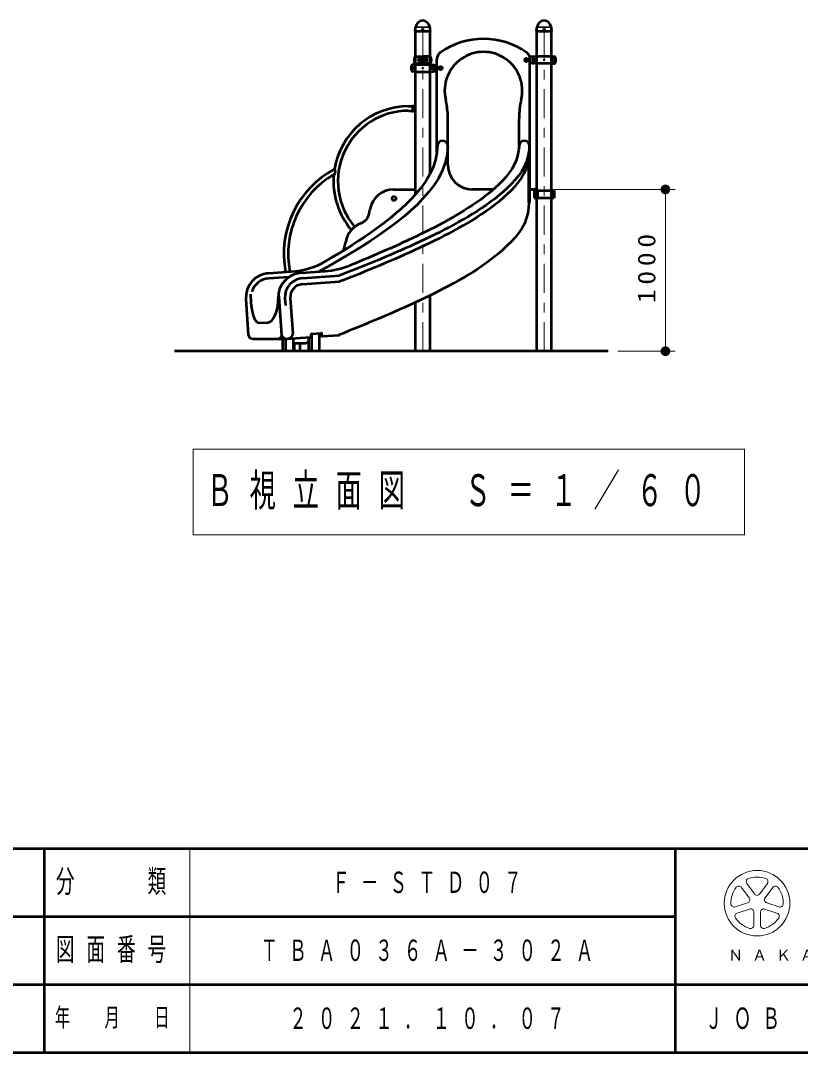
# Model space of a CAD drawing. Units: millimetres on the paper, scale 1:60. Extents: x -385 to 0, y -594 to 267.
# Drawn here: x -137.4 to -57.1, y -297 to -190.7 of the extents above; entities that cross this region are included whole.
import ezdxf

# ---------------------------------------------------------------- set-up
doc = ezdxf.new("R2010")
doc.units = ezdxf.units.MM
doc.linetypes.add('USER1', pattern=[4.5, 2.5, -2])
doc.linetypes.add('USER2', pattern=[6, 3, -1, 1, -1])
doc.layers.add('LY_1', color=140, linetype='Continuous', lineweight=50)
doc.styles.add('ＭＳ ゴシック', font='')
doc.styles.get('ＭＳ ゴシック').set_extended_font_data('MS Gothic')

# ---------------------------------------------------------------- blocks, each defined once
blk = doc.blocks.new('filled_dot')
at = {"color": 0, "linetype": 'Continuous', "lineweight": -2, "const_width": 1.25}
blk.add_lwpolyline([(-0.625, 0, 1), (0.625, 0, 1)], format="xyb", close=True, dxfattribs=at)

msp = doc.modelspace()

# ---------------------------------------------------------------- linework, layer by layer
at = {"layer": 'LY_1'}
for p, q in [((-96.779, -191.786), (-96.772, -191.456)), ((-96.771, -191.794), (-96.779, -191.786)), ((-96.771, -191.794), (-95.238, -191.794)), ((-96.751, -191.407), (-96.733, -191.389)), ((-96.747, -208.616), (-96.747, -191.445)), ((-95.258, -191.407), (-95.276, -191.389)), ((-95.262, -206.511), (-95.262, -191.445)), ((-95.23, -191.786), (-95.238, -191.794)), ((-95.23, -191.786), (-95.237, -191.456)), ((-84.279, -191.786), (-84.272, -191.456)), ((-84.271, -191.794), (-84.279, -191.786)), ((-84.271, -191.794), (-82.738, -191.794)), ((-84.251, -191.407), (-84.233, -191.389)), ((-84.247, -224.778), (-84.247, -191.445)), ((-82.758, -191.407), (-82.776, -191.389)), ((-82.762, -224.778), (-82.762, -191.445)), ((-82.73, -191.786), (-82.738, -191.794)), ((-82.73, -191.786), (-82.737, -191.456)), ((-96.773, -194.403), (-96.063, -194.403)), ((-96.276, -194.778), (-96.276, -194.42)), ((-96.03, -194.436), (-96.03, -195.12)), ((-95.98, -194.436), (-95.98, -195.12)), ((-95.236, -194.403), (-95.946, -194.403)), ((-95.734, -194.778), (-95.734, -194.42)), ((-84.271, -194.403), (-84.991, -194.466)), ((-82.738, -194.403), (-84.272, -194.403)), ((-82.738, -194.403), (-82.475, -194.426)), ((-96.771, -195.236), (-97.034, -195.259)), ((-96.771, -195.153), (-96.063, -195.153)), ((-96.771, -195.236), (-95.238, -195.236)), ((-96.276, -194.623), (-96.309, -194.622)), ((-96.276, -194.933), (-96.309, -194.934)), ((-96.276, -194.778), (-96.276, -195.136)), ((-95.236, -195.153), (-95.946, -195.153)), ((-95.734, -194.623), (-95.7, -194.622)), ((-95.734, -194.778), (-95.734, -195.136)), ((-95.734, -194.933), (-95.7, -194.934)), ((-95.238, -195.236), (-94.546, -195.297)), ((-94.546, -204.288), (-94.546, -194.681)), ((-94.246, -195.573), (-94.18, -195.534)), ((-94.18, -195.534), (-94.113, -195.573)), ((-85.396, -194.739), (-85.33, -194.701)), ((-85.396, -194.739), (-85.396, -194.816)), ((-85.396, -194.816), (-85.33, -194.855)), ((-85.33, -194.701), (-85.263, -194.739)), ((-85.33, -194.855), (-85.263, -194.816)), ((-85.263, -194.739), (-85.263, -194.816)), ((-84.963, -209.445), (-84.963, -194.681)), ((-84.271, -195.153), (-84.963, -195.092)), ((-82.738, -195.153), (-84.272, -195.153)), ((-82.738, -195.153), (-82.475, -195.13)), ((-96.771, -195.986), (-97.034, -195.963)), ((-96.771, -195.986), (-95.238, -195.986)), ((-95.238, -195.986), (-94.546, -195.926)), ((-94.246, -195.573), (-94.246, -195.65)), ((-94.246, -195.65), (-94.18, -195.688)), ((-94.18, -195.688), (-94.113, -195.65)), ((-94.113, -195.573), (-94.113, -195.65)), ((-97.476, -199.551), (-97.065, -199.551)), ((-97.065, -199.511), (-97.065, -200.045)), ((-97.065, -199.511), (-97.065, -200.045)), ((-97.065, -199.511), (-96.747, -199.511)), ((-97.065, -199.511), (-96.747, -199.511)), ((-97.476, -200.005), (-97.065, -200.005)), ((-97.065, -200.045), (-96.747, -200.045)), ((-97.065, -200.045), (-96.747, -200.045)), ((-93.421, -203.653), (-93.421, -200.793)), ((-86.088, -203.653), (-86.088, -200.793)), ((-93.421, -205.611), (-93.421, -203.653)), ((-85.005, -204.278), (-85.005, -203.653)), ((-85.088, -204.278), (-85.005, -204.278)), ((-85.088, -209.445), (-85.088, -204.278)), ((-98.987, -208.111), (-96.747, -208.111)), ((-88.722, -208.111), (-90.921, -208.111)), ((-84.247, -208.111), (-84.963, -208.111)), ((-84.247, -208.15), (-84.963, -208.15)), ((-84.535, -208.211), (-82.474, -208.211)), ((-84.535, -208.211), (-84.535, -208.961)), ((-84.405, -208.211), (-84.405, -208.961)), ((-84.356, -208.211), (-84.356, -208.961)), ((-84.2, -208.211), (-84.2, -208.961)), ((-82.613, -208.211), (-82.613, -208.961)), ((-82.474, -208.211), (-82.474, -208.961)), ((-84.535, -208.961), (-82.474, -208.961)), ((-101.52, -210.579), (-101.448, -210.169)), ((-104.02, -213.913), (-103.948, -213.502)), ((-111.91, -216.743), (-109.557, -216.578)), ((-108.568, -216.71), (-106.074, -216.536)), ((-111.873, -217.269), (-109.795, -217.124)), ((-108.418, -217.88), (-104.58, -217.611)), ((-108.382, -217.252), (-104.58, -216.986)), ((-113.723, -219.339), (-113.723, -218.898)), ((-114.229, -219.411), (-113.976, -223.04)), ((-110.839, -219.098), (-110.554, -223.166)), ((-110.199, -219.342), (-110.147, -220.077)), ((-109.655, -219.303), (-109.4, -222.947)), ((-96.747, -224.778), (-96.747, -219.746)), ((-95.262, -224.778), (-95.262, -219.036)), ((-112.863, -221.837), (-112.07, -221.835)), ((-107.505, -223.238), (-107.505, -223.059)), ((-107.441, -224.778), (-107.441, -222.977)), ((-107.428, -222.976), (-106.498, -222.911)), ((-106.658, -224.778), (-106.658, -222.922)), ((-106.409, -223.15), (-106.409, -222.994)), ((-106.409, -223.239), (-104.58, -223.111)), ((-113.476, -223.505), (-110.115, -223.498)), ((-110.405, -224.778), (-110.405, -223.519)), ((-110.12, -224.778), (-110.12, -223.499)), ((-110.115, -223.498), (-107.583, -223.321)), ((-109.337, -224.778), (-109.337, -223.444)), ((-109.337, -223.945), (-108.242, -223.945)), ((-109.213, -224.778), (-109.213, -223.945)), ((-108.646, -224.778), (-108.646, -223.945)), ((-107.726, -224.778), (-107.726, -223.331)), ((-106.409, -223.239), (-106.658, -223.239)), ((-135, -276), (-135, -297)), ((-70, -276), (-70, -297)), ((-187.5, -283), (-70, -283)), ((-242.5, -290), (0, -290))]:
    msp.add_line(p, q, dxfattribs=at)
at = {"layer": 'LY_1', "color": 7, "lineweight": 13}
for p, q in [((-96.749, -191.436), (-95.26, -191.436)), ((-96.719, -191.378), (-95.293, -191.378)), ((-84.249, -191.436), (-82.76, -191.436)), ((-84.219, -191.378), (-82.793, -191.378)), ((-95.871, -194.436), (-95.871, -195.12)), ((-97.117, -195.765), (-97.117, -195.457)), ((-96.809, -195.457), (-97.117, -195.457)), ((-95.2, -195.457), (-94.892, -195.457)), ((-94.892, -195.765), (-94.892, -195.457)), ((-84.617, -194.932), (-84.617, -194.624)), ((-84.309, -194.624), (-84.617, -194.624)), ((-84.309, -194.932), (-84.617, -194.932)), ((-82.7, -194.624), (-82.392, -194.624)), ((-82.7, -194.932), (-82.392, -194.932)), ((-82.392, -194.932), (-82.392, -194.624)), ((-96.809, -195.765), (-97.117, -195.765)), ((-95.2, -195.765), (-94.892, -195.765)), ((-82.505, -208.111), (-70.013, -208.111)), ((-71.013, -208.111), (-71.013, -224.778)), ((-75.911, -224.778), (-70.013, -224.778)), ((-119.663, -234.878), (-119.663, -243.678)), ((-62.863, -234.878), (-119.663, -234.878)), ((-62.863, -243.678), (-62.863, -234.878)), ((-119.663, -243.678), (-62.863, -243.678)), ((-120, -276), (-120, -297)), ((-62.39, -281.083), (-63.175, -280.003)), ((-62.629, -279.607), (-61.844, -280.687)), ((-61.298, -280.687), (-60.513, -279.607)), ((-59.967, -280.003), (-60.752, -281.083)), ((-63.828, -282.015), (-62.559, -281.603)), ((-60.583, -281.603), (-59.313, -282.015)), ((-62.35, -282.245), (-63.62, -282.657)), ((-61.908, -283.901), (-61.908, -282.566)), ((-61.233, -282.566), (-61.233, -283.901)), ((-59.522, -282.657), (-60.792, -282.245))]:
    msp.add_line(p, q, dxfattribs=at)
at = {"layer": 'LY_1', "color": 7, "linetype": 'USER1', "lineweight": 13}
for p, q in [((-96.746, -191.445), (-95.263, -191.445)), ((-84.246, -191.445), (-82.763, -191.445))]:
    msp.add_line(p, q, dxfattribs=at)
at = {"layer": 'LY_1', "color": 7, "linetype": 'USER2', "lineweight": 13}
for p, q in [((-96.005, -224.778), (-96.005, -191.445)), ((-83.505, -224.778), (-83.505, -191.445))]:
    msp.add_line(p, q, dxfattribs=at)
at = {"layer": 'LY_1', "color": 7}
for p, q in [((-76.911, -224.778), (-121.592, -224.778)), ((-385, -276), (0, -276)), ((-385, -297), (0, -297))]:
    msp.add_line(p, q, dxfattribs=at)
at = {"layer": 'LY_1'}
for points in [[(-93.421, -203.653), (-93.501, -204.524), (-93.689, -205.378), (-93.994, -206.197), (-94.399, -206.973), (-94.876, -207.706), (-95.409, -208.4), (-95.985, -209.058), (-96.597, -209.684), (-97.236, -210.282), (-97.898, -210.853), (-98.579, -211.404), (-99.274, -211.935), (-99.982, -212.449), (-100.702, -212.948), (-101.43, -213.433), (-102.166, -213.906), (-102.908, -214.37), (-103.656, -214.824), (-104.408, -215.271), (-105.165, -215.711), (-105.925, -216.144), (-106.69, -216.569)], [(-94.491, -203.527), (-94.549, -204.306), (-94.696, -205.074), (-94.939, -205.817), (-95.269, -206.525), (-95.667, -207.198), (-96.114, -207.839), (-96.603, -208.449), (-97.125, -209.031), (-97.674, -209.588), (-98.246, -210.122), (-98.835, -210.636), (-99.439, -211.132), (-100.056, -211.613), (-100.683, -212.08), (-101.319, -212.535), (-101.963, -212.979), (-102.614, -213.412), (-103.27, -213.837), (-103.932, -214.254), (-104.598, -214.664), (-105.268, -215.067), (-105.941, -215.464)], [(-85.005, -203.653), (-85.067, -204.208), (-85.18, -204.756), (-85.348, -205.29), (-85.573, -205.801), (-85.853, -206.285), (-86.177, -206.741), (-86.533, -207.172), (-86.913, -207.582), (-87.311, -207.976), (-87.724, -208.353), (-88.15, -208.715), (-88.587, -209.064), (-89.035, -209.4), (-89.49, -209.724), (-89.952, -210.039), (-90.421, -210.344), (-90.895, -210.641), (-91.375, -210.929), (-91.858, -211.211), (-92.345, -211.486), (-92.835, -211.756), (-93.328, -212.02), (-93.823, -212.279), (-94.322, -212.533), (-94.822, -212.783), (-95.325, -213.029), (-95.829, -213.271), (-96.335, -213.509), (-96.843, -213.744), (-97.352, -213.976), (-97.862, -214.205), (-98.374, -214.431), (-98.886, -214.655), (-99.4, -214.876), (-99.914, -215.096), (-100.429, -215.314), (-100.945, -215.53), (-101.462, -215.744), (-101.979, -215.957), (-102.498, -216.167), (-103.017, -216.375), (-103.537, -216.581), (-104.058, -216.785), (-104.58, -216.986)], [(-86.088, -203.653), (-86.147, -204.153), (-86.249, -204.645), (-86.399, -205.126), (-86.598, -205.588), (-86.844, -206.027), (-87.129, -206.442), (-87.443, -206.836), (-87.779, -207.21), (-88.132, -207.57), (-88.499, -207.914), (-88.878, -208.245), (-89.268, -208.564), (-89.666, -208.872), (-90.07, -209.172), (-90.481, -209.463), (-90.897, -209.746), (-91.318, -210.023), (-91.743, -210.292), (-92.173, -210.555), (-92.606, -210.812), (-93.042, -211.063), (-93.481, -211.31), (-93.922, -211.551), (-94.367, -211.789), (-94.813, -212.021), (-95.261, -212.25), (-95.711, -212.476), (-96.163, -212.698), (-96.616, -212.917), (-97.071, -213.134), (-97.527, -213.348), (-97.984, -213.559), (-98.442, -213.768), (-98.901, -213.975), (-99.36, -214.18), (-99.821, -214.383), (-100.282, -214.585), (-100.745, -214.785), (-101.207, -214.983), (-101.671, -215.18), (-102.135, -215.375), (-102.6, -215.568), (-103.065, -215.759), (-103.532, -215.949)], [(-85.005, -204.278), (-85.067, -204.833), (-85.18, -205.381), (-85.348, -205.915), (-85.573, -206.426), (-85.853, -206.91), (-86.177, -207.366), (-86.533, -207.797), (-86.913, -208.207), (-87.311, -208.601), (-87.724, -208.978), (-88.15, -209.34), (-88.587, -209.689), (-89.035, -210.025), (-89.49, -210.349), (-89.952, -210.664), (-90.421, -210.969), (-90.895, -211.266), (-91.375, -211.554), (-91.858, -211.836), (-92.345, -212.111), (-92.835, -212.381), (-93.328, -212.645), (-93.823, -212.904), (-94.322, -213.158), (-94.822, -213.408), (-95.325, -213.654), (-95.829, -213.896), (-96.335, -214.134), (-96.843, -214.369), (-97.352, -214.601), (-97.862, -214.83), (-98.374, -215.056), (-98.886, -215.28), (-99.4, -215.501), (-99.914, -215.721), (-100.429, -215.939), (-100.945, -216.155), (-101.462, -216.369), (-101.979, -216.582), (-102.498, -216.792), (-103.017, -217), (-103.537, -217.206), (-104.058, -217.41), (-104.58, -217.611)], [(-85.088, -209.445), (-85.116, -210.009), (-85.198, -210.57), (-85.34, -211.118), (-85.545, -211.645), (-85.814, -212.142), (-86.135, -212.609), (-86.491, -213.049), (-86.872, -213.467), (-87.269, -213.87), (-87.681, -214.259), (-88.106, -214.633), (-88.542, -214.994), (-88.989, -215.341), (-89.445, -215.676), (-89.91, -216), (-90.381, -216.314), (-90.858, -216.618), (-91.341, -216.914), (-91.828, -217.202), (-92.319, -217.484), (-92.813, -217.761), (-93.31, -218.032), (-93.81, -218.298), (-94.312, -218.559), (-94.817, -218.815), (-95.324, -219.067), (-95.833, -219.314), (-96.344, -219.558), (-96.857, -219.797), (-97.372, -220.034), (-97.888, -220.267), (-98.405, -220.497), (-98.923, -220.725), (-99.442, -220.951), (-99.962, -221.175), (-100.483, -221.397), (-101.004, -221.618), (-101.526, -221.836), (-102.049, -222.054), (-102.573, -222.269), (-103.097, -222.482), (-103.623, -222.693), (-104.149, -222.902), (-104.676, -223.108)], [(-113.723, -219.339), (-113.712, -219.73), (-113.681, -220.111), (-113.63, -220.473), (-113.56, -220.807), (-113.473, -221.105), (-113.371, -221.36), (-113.256, -221.565), (-113.132, -221.715), (-113.002, -221.806), (-112.868, -221.837)], [(-112.07, -221.835), (-111.885, -221.804), (-111.705, -221.712), (-111.534, -221.562), (-111.377, -221.357), (-111.236, -221.102), (-111.116, -220.803), (-111.019, -220.468), (-110.948, -220.106), (-110.905, -219.724), (-110.89, -219.333)], [(-110.958, -223.5), (-110.905, -223.497), (-110.854, -223.49), (-110.804, -223.477), (-110.758, -223.459), (-110.714, -223.437), (-110.675, -223.411), (-110.64, -223.381), (-110.611, -223.348), (-110.587, -223.312), (-110.57, -223.274), (-110.558, -223.234), (-110.554, -223.193), (-110.554, -223.18), (-110.554, -223.166)]]:
    msp.add_lwpolyline(points, dxfattribs=at)
for centre, radius in [((-96.005, -191.661), 0.05), ((-83.505, -191.661), 0.05), ((-94.18, -195.611), 0.175), ((-85.33, -194.778), 0.175), ((-98.963, -209.045), 0.208)]:
    msp.add_circle(centre, radius, dxfattribs=at)
at = {"layer": 'LY_1', "color": 7, "lineweight": 13}
for centre, radius in [((-96.963, -195.611), 0.154), ((-96.963, -195.611), 0.0833), ((-96.005, -195.611), 0.0833), ((-95.046, -195.611), 0.154), ((-95.046, -195.611), 0.0833), ((-94.18, -195.611), 0.2), ((-94.18, -195.611), 0.0917), ((-85.33, -194.778), 0.2), ((-85.33, -194.778), 0.0917), ((-84.463, -194.778), 0.154), ((-84.463, -194.778), 0.0833), ((-83.505, -194.778), 0.0833), ((-82.546, -194.778), 0.154), ((-82.546, -194.778), 0.0833), ((-98.963, -209.045), 0.142), ((-61.571, -281.637), 3.375)]:
    msp.add_circle(centre, radius, dxfattribs=at)
at = {"layer": 'LY_1', "color": 7, "linetype": 'USER1', "lineweight": 13}
for centre in [(-94.18, -195.611), (-85.33, -194.778)]:
    msp.add_circle(centre, 0.104, dxfattribs=at)
at = {"layer": 'LY_1'}
for centre, radius, start, end in [((-96.005, -191.445), 0.72, 90, 173.3676), ((-96.005, -191.445), 0.72, 6.6324, 90), ((-83.505, -191.445), 0.72, 90, 173.3676), ((-83.505, -191.445), 0.72, 6.6324, 90), ((-96.702, -191.457), 0.07, 135, 178.99605), ((-96.766, -191.356), 0.0467, 315, 353.3676), ((-95.243, -191.356), 0.0467, 186.6324, 225), ((-95.307, -191.457), 0.07, 1.00395, 45), ((-84.202, -191.457), 0.07, 135, 178.99605), ((-84.266, -191.356), 0.0467, 315, 353.3676), ((-82.743, -191.356), 0.0467, 186.6324, 225), ((-82.807, -191.457), 0.07, 1.00395, 45), ((-89.755, -200.4), 7.788, 55.31079, 124.68922), ((-95.961, -194.778), 0.935, 159.19706, 200.80294), ((-96.773, -194.47), 0.0667, 90, 159.19706), ((-96.259, -194.42), 0.0167, 90, 180), ((-96.063, -194.436), 0.0333, 0, 90), ((-95.946, -194.436), 0.0333, 90, 180), ((-95.75, -194.42), 0.0167, 0, 90), ((-95.236, -194.47), 0.0667, 20.80294, 90), ((-96.048, -194.778), 0.935, 339.19706, 20.80294), ((-93.713, -194.681), 0.833, 123.36701, 180), ((-89.755, -197.945), 4, 346.64882, 193.35118), ((-85.796, -194.681), 0.833, 0, 56.63299), ((-84.52, -194.592), 0.167, 95, 163.80375), ((-82.489, -194.592), 0.167, 16.19625, 85), ((-96.38, -195.611), 0.833, 163.80375, 196.19625), ((-97.02, -195.425), 0.167, 95, 163.80375), ((-96.773, -195.086), 0.0667, 200.80294, 270), ((-96.314, -194.778), 0.156, 88, 272), ((-96.259, -195.136), 0.0167, 180, 270), ((-96.063, -195.12), 0.0333, 270, 0), ((-95.946, -195.12), 0.0333, 180, 270), ((-95.75, -195.136), 0.0167, 270, 0), ((-95.695, -194.778), 0.156, 268, 92), ((-95.236, -195.086), 0.0667, 270, 339.19706), ((-94.989, -195.425), 0.167, 16.19625, 85), ((-95.63, -195.611), 0.833, 343.80375, 16.19625), ((-83.88, -194.778), 0.833, 163.80375, 196.19625), ((-84.52, -194.964), 0.167, 196.19625, 265), ((-82.489, -194.964), 0.167, 275, 343.80375), ((-83.13, -194.778), 0.833, 343.80375, 16.19625), ((-97.02, -195.797), 0.167, 196.19625, 265), ((-94.989, -195.797), 0.167, 275, 343.80375), ((-97.476, -207.278), 7.727, 90, 170.64974), ((-101.755, -200.793), 8.333, 0, 13.35118), ((-77.755, -200.793), 8.333, 166.64882, 180), ((-97.476, -207.278), 7.273, 90, 220.1937), ((-93.963, -203.653), 0.542, 0, 180), ((-85.546, -203.653), 0.542, 0, 180), ((-100.425, -214.742), 9.893, 118.20022, 190.93865), ((-105.383, -206.27), 0.376, 304.24238, 41.23672), ((-90.921, -205.611), 2.5, 180, 270), ((-90.921, -205.611), 2.5, 180, 270), ((-100.425, -214.742), 9.44, 120.18487, 191.27362), ((-97.476, -207.278), 7.727, 174.82936, 220.38267), ((-98.987, -210.611), 2.5, 90, 170), ((-102.833, -210.348), 1.333, 290.57944, 350), ((-101.486, -213.936), 2.5, 110.57944, 170), ((-105.333, -213.681), 1.333, 325.06631, 350), ((-110.138, -208.265), 8.333, 274, 300.24091), ((-111.735, -219.237), 2.5, 94, 184), ((-108.394, -219.204), 2.5, 94, 182.95224), ((-106.655, -208.223), 8.333, 274, 292.01087), ((-111.735, -219.237), 1.972, 94, 163.20897), ((-108.245, -219.206), 1.958, 94, 184), ((-108.325, -219.21), 1.333, 94, 184), ((-113.477, -223.005), 0.5, 184, 274), ((-110.065, -222.994), 0.5, 184, 274), ((-109.899, -222.982), 0.5, 274, 4), ((-107.422, -223.059), 0.0833, 94, 180), ((-106.492, -222.994), 0.0833, 0, 94), ((-106.326, -223.15), 0.0833, 180, 274), ((-108.242, -223.111), 0.833, 270, 308.28893), ((-107.589, -223.238), 0.0833, 274, 0)]:
    msp.add_arc(centre, radius, start, end, dxfattribs=at)
at = {"layer": 'LY_1', "color": 7, "lineweight": 13}
for centre, radius, start, end in [((-95.905, -194.436), 0.0333, 0, 90), ((-98.942, -195.611), 2.139, 355.87048, 4.12952), ((-95.905, -195.12), 0.0333, 270, 0), ((-93.067, -195.611), 2.139, 175.87048, 184.12952), ((-86.442, -194.778), 2.139, 355.87048, 4.12952), ((-80.567, -194.778), 2.139, 175.87048, 184.12952), ((-62.356, -279.408), 0.338, 109.39847, 215.99997), ((-61.571, -281.637), 2.7, 70.60155, 109.39847), ((-60.786, -279.408), 0.338, 324, 70.60155), ((-61.571, -281.637), 2.7, 142.60154, 181.39846), ((-63.448, -280.202), 0.338, 35.99999, 142.60154), ((-59.694, -280.202), 0.338, 37.39846, 143.99995), ((-61.571, -281.637), 2.7, 358.60155, 37.39847), ((-62.663, -281.282), 0.338, 287.99998, 35.99999), ((-61.571, -280.488), 0.338, 215.99998, 324), ((-60.479, -281.282), 0.338, 143.99996, 251.99999), ((-63.933, -281.694), 0.338, 181.39848, 287.99997), ((-63.516, -282.978), 0.338, 107.99999, 214.60154), ((-62.246, -282.566), 0.338, 359.99997, 107.99999), ((-60.896, -282.566), 0.338, 71.99997, 179.99999), ((-59.626, -282.978), 0.338, 325.39847, 71.99996), ((-59.209, -281.694), 0.338, 252.00001, 358.60156), ((-61.571, -281.637), 2.7, 214.60156, 253.39848), ((-61.571, -281.637), 2.7, 286.60155, 325.39847), ((-62.246, -283.901), 0.338, 253.39847, 359.99997), ((-60.896, -283.901), 0.338, 179.99999, 286.60154)]:
    msp.add_arc(centre, radius, start, end, dxfattribs=at)

# ---------------------------------------------------------------- block references
at = {"layer": 'LY_1', "color": 7, "lineweight": 13, "xscale": 0.4, "yscale": 0.4}
for p, rotation in [((-71.013, -208.111), 270), ((-71.013, -224.778), 90)]:
    msp.add_blockref('filled_dot', p, dxfattribs=dict(at, rotation=rotation))

# ---------------------------------------------------------------- texts
at = {"layer": 'LY_1', "color": 7, "insert": (-72.013, -216.023), "char_height": 1.833, "attachment_point": 8, "rotation": 90, "style": 'ＭＳ ゴシック'}
msp.add_mtext('\\T1.33;\\W1.15;1000', dxfattribs=at)
at = {"layer": 'LY_1', "color": 7, "style": 'ＭＳ ゴシック'}
for s, insert, char_height, attachment_point in [('\\T1.64;\\W0.6;Ｂ視立面図\u3000Ｓ＝１／６０', (-118.263, -239.278), 3.299, 4), ('\\T1.64;\\W0.6;分\u3000\u3000類', (-127.5, -279.5), 2.346, 5), ('\\T1.64;\\W0.6;Ｆ－ＳＴＤ０７', (-95, -279.5), 2.199, 5), ('\\T1.64;\\W0.6;図面番号', (-127.5, -286.5), 2.346, 5), ('\\T1.64;\\W0.6;ＴＢＡ０３６Ａ－３０２Ａ', (-95, -286.5), 2.199, 5), ('\\T1.64;ＮＡＫＡＭＵＲＡ\u3000ＭＦＧ．ＣＯＲＰＯＲＡＴＩＯＮ', (-35, -287), 1.1, 5), ('\\T1.64;\\W0.6;年\u3000月\u3000日', (-127.5, -293.5), 1.906, 5), ('\\T1.64;\\W0.6;２０２１．１０．０７', (-95, -293.5), 2.199, 5), ('\\T1.64;\\W0.6;ＪＯＢ', (-62.5, -293.5), 2.199, 5)]:
    msp.add_mtext(s, dxfattribs=dict(at, insert=insert, char_height=char_height, attachment_point=attachment_point))

doc.saveas('drawing.dxf')
